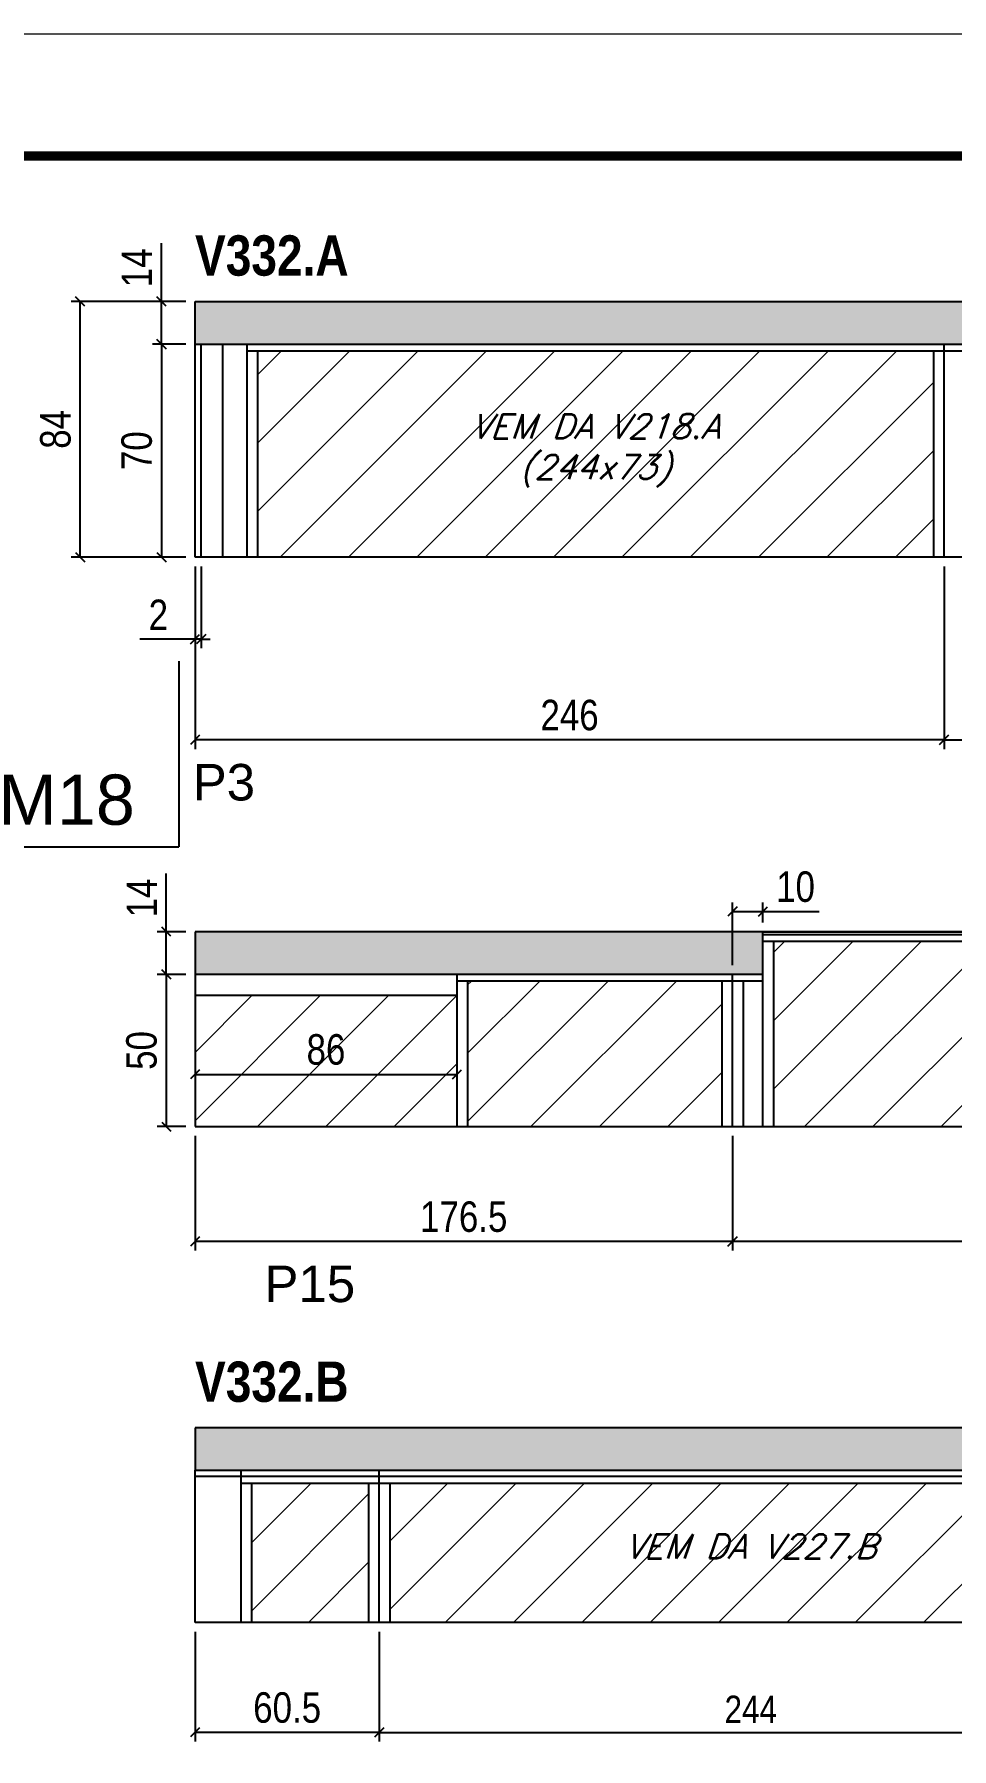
# Model space of a CAD drawing. Extents: x 13154 to 22413, y 1253 to 30260.
# Drawn here: x 18418 to 18720, y 23563 to 24126 of the extents above; entities that cross this region are included whole.
import ezdxf

# ---------------------------------------------------------------- set-up
doc = ezdxf.new("R2010")
doc.units = 0
doc.linetypes.add('DASHED', pattern=[0.75, 0.5, -0.25])
for name, color, linetype in [('5', 5, 'Continuous'), ('COTA', 241, 'Continuous'), ('NOMENCLATURA', 7, 'Continuous'), ('Painéis', 200, 'Continuous'), ('SARR_2.2x7', 40, 'Continuous'), ('SARR_3.5x7', 81, 'Continuous'), ('texto', 7, 'Continuous')]:
    doc.layers.add(name, color=color, linetype=linetype)
for name, color, linetype, lineweight in [('Folhas', 255, 'Continuous', 9), ('Hachura', 251, 'Continuous', 9), ('SARRAFO DE PRESSAO', 251, 'DASHED', 9)]:
    doc.layers.add(name, color=color, linetype=linetype, lineweight=lineweight)
doc.styles.add('COTA TECNICA', font='techl___.ttf', dxfattribs={"height": 10})
doc.styles.add('COTA TECNICA-50', font='techl___.ttf', dxfattribs={"height": 9})
doc.styles.add('Romans', font='romans.shx')
doc.styles.get("Standard").update_dxf_attribs({"font": 'arial.ttf'})
doc.styles.add('TECNICA', font='techb___.ttf', dxfattribs={"height": 10})
doc.dimstyles.new('COTA PAINEL-50', dxfattribs={"dimtxt": 9, "dimasz": 3, "dimexe": 3, "dimexo": 3, "dimgap": 3, "dimtad": 1, "dimdec": 1, "dimzin": 12, "dimdsep": 46, "dimtxsty": 'COTA TECNICA-50', "dimblk1": 'OBLIQUE', "dimblk2": 'OBLIQUE', "dimsah": 1, "dimcen": 0.9, "dimclrd": 4, "dimclre": 4, "dimclrt": 240, "dimadec": 1, "dimazin": 3, "dimtfac": 1, "dimtdec": 1, "dimtmove": 0, "dimatfit": 3, "dimfxl": 1, "dimtolj": 1, "dimtzin": 12, "dimarcsym": 0})
doc.dimstyles.new('PAINEL', dxfattribs={"dimtxt": 10, "dimasz": 3, "dimexe": 3, "dimexo": 3, "dimgap": 3, "dimtad": 1, "dimdec": 1, "dimzin": 12, "dimdsep": 46, "dimtxsty": 'COTA TECNICA', "dimblk1": 'OBLIQUE', "dimblk2": 'OBLIQUE', "dimsah": 1, "dimcen": 0.9, "dimclrd": 4, "dimclre": 4, "dimclrt": 240, "dimadec": 1, "dimazin": 3, "dimtfac": 1, "dimtdec": 1, "dimtmove": 0, "dimatfit": 3, "dimfxl": 1, "dimtolj": 1, "dimtzin": 12, "dimarcsym": 0})

# ---------------------------------------------------------------- blocks, each defined once
blk = doc.blocks.new('9999999999')
at = {"layer": 'Folhas'}
blk.add_lwpolyline([(98138.98, 34190.21), (99623.98, 34190.21), (99623.98, 35240.21), (98138.98, 35240.21)], close=True, dxfattribs=at)
at = {"layer": 'Folhas', "color": 30, "const_width": 3}
blk.add_lwpolyline([(98213.98, 34230.21), (99583.98, 34230.21), (99583.98, 35200.21), (98213.98, 35200.21)], close=True, dxfattribs=at)
blk = doc.blocks.new('_Oblique')
at = {"color": 0, "linetype": 'ByBlock', "lineweight": -2}
blk.add_line((-0.5, -0.5), (0.5, 0.5), dxfattribs=at)
blk = doc.blocks.new('*D979')
at = {"layer": 'COTA', "color": 4, "linetype": 'ByBlock', "lineweight": -2, "transparency": 16777216}
for p, q in [((18471.09, 23951.53), (18471.09, 23891.53)), ((18717.09, 23951.53), (18717.09, 23891.53)), ((18717.09, 23894.53), (18471.09, 23894.53))]:
    blk.add_line(p, q, dxfattribs=at)
at = {"layer": 'Defpoints', "color": 0, "linetype": 'ByBlock', "transparency": 16777216}
for p in [(18471.09, 23954.53), (18717.09, 23954.53), (18471.09, 23894.53)]:
    blk.add_point(p, dxfattribs=at)
at = {"layer": 'COTA', "color": 4, "linetype": 'ByBlock', "lineweight": -2, "transparency": 16777216, "xscale": 3, "yscale": 3, "zscale": 3, "rotation": 180}
blk.add_blockref('_Oblique', (18471.09, 23894.53), dxfattribs=at)
at = {"layer": 'COTA', "color": 4, "linetype": 'ByBlock', "lineweight": -2, "transparency": 16777216, "xscale": 3, "yscale": 3, "zscale": 3}
blk.add_blockref('_Oblique', (18717.09, 23894.53), dxfattribs=at)
at = {"layer": 'COTA', "color": 240, "linetype": 'ByBlock', "transparency": 16777216, "insert": (18594.09, 23902.63), "char_height": 10, "attachment_point": 5, "style": 'COTA TECNICA'}
blk.add_mtext('\\A1;246', dxfattribs=at)
blk = doc.blocks.new('*D980')
at = {"layer": 'COTA', "color": 4, "linetype": 'ByBlock', "lineweight": -2, "transparency": 16777216}
for p, q in [((18717.09, 23951.53), (18717.09, 23891.53)), ((18839.09, 23951.53), (18839.09, 23891.53)), ((18717.09, 23894.53), (18839.09, 23894.53))]:
    blk.add_line(p, q, dxfattribs=at)
at = {"layer": 'Defpoints', "color": 0, "linetype": 'ByBlock', "transparency": 16777216}
for p in [(18717.09, 23954.53), (18839.09, 23954.53), (18839.09, 23894.53)]:
    blk.add_point(p, dxfattribs=at)
at = {"layer": 'COTA', "color": 4, "linetype": 'ByBlock', "lineweight": -2, "transparency": 16777216, "xscale": 3, "yscale": 3, "zscale": 3, "rotation": 180}
blk.add_blockref('_Oblique', (18717.09, 23894.53), dxfattribs=at)
at = {"layer": 'COTA', "color": 4, "linetype": 'ByBlock', "lineweight": -2, "transparency": 16777216, "xscale": 3, "yscale": 3, "zscale": 3}
blk.add_blockref('_Oblique', (18839.09, 23894.53), dxfattribs=at)
at = {"layer": 'COTA', "color": 240, "linetype": 'ByBlock', "transparency": 16777216, "insert": (18778.09, 23902.59), "char_height": 10, "attachment_point": 5, "style": 'COTA TECNICA'}
blk.add_mtext('\\A1;122', dxfattribs=at)
blk = doc.blocks.new('*D983')
at = {"layer": 'COTA', "color": 4, "linetype": 'ByBlock', "lineweight": -2, "transparency": 16777216}
for p, q in [((18471.09, 23951.53), (18471.09, 23924.61)), ((18473.09, 23951.53), (18473.09, 23924.61)), ((18471.09, 23927.61), (18452.98, 23927.61)), ((18473.09, 23927.61), (18471.09, 23927.61)), ((18473.09, 23927.61), (18476.09, 23927.61))]:
    blk.add_line(p, q, dxfattribs=at)
at = {"layer": 'Defpoints', "color": 0, "linetype": 'ByBlock', "transparency": 16777216}
for p in [(18471.09, 23954.53), (18473.09, 23954.53), (18471.09, 23927.61)]:
    blk.add_point(p, dxfattribs=at)
at = {"layer": 'COTA', "color": 4, "linetype": 'ByBlock', "lineweight": -2, "transparency": 16777216, "xscale": 3, "yscale": 3, "zscale": 3}
blk.add_blockref('_Oblique', (18471.09, 23927.61), dxfattribs=at)
at = {"layer": 'COTA', "color": 4, "linetype": 'ByBlock', "lineweight": -2, "transparency": 16777216, "xscale": 3, "yscale": 3, "zscale": 3, "rotation": 180}
blk.add_blockref('_Oblique', (18473.09, 23927.61), dxfattribs=at)
at = {"layer": 'COTA', "color": 240, "linetype": 'ByBlock', "transparency": 16777216, "insert": (18459.04, 23935.61), "char_height": 10, "attachment_point": 5, "style": 'COTA TECNICA'}
blk.add_mtext('\\A1;2', dxfattribs=at)
blk = doc.blocks.new('*D984')
at = {"layer": 'COTA', "color": 4, "linetype": 'ByBlock', "lineweight": -2, "transparency": 16777216}
for p, q in [((18468.09, 24024.53), (18457.07, 24024.53)), ((18460.07, 24024.53), (18460.07, 23954.53)), ((18468.09, 23954.53), (18457.07, 23954.53))]:
    blk.add_line(p, q, dxfattribs=at)
at = {"layer": 'Defpoints', "color": 0, "linetype": 'ByBlock', "transparency": 16777216}
for p in [(18471.09, 24024.53), (18460.07, 23954.53), (18471.09, 23954.53)]:
    blk.add_point(p, dxfattribs=at)
at = {"layer": 'COTA', "color": 4, "linetype": 'ByBlock', "lineweight": -2, "transparency": 16777216, "xscale": 3, "yscale": 3, "zscale": 3}
for p, rotation in [((18460.07, 24024.53), 90), ((18460.07, 23954.53), 270)]:
    blk.add_blockref('_Oblique', p, dxfattribs=dict(at, rotation=rotation))
at = {"layer": 'COTA', "color": 240, "linetype": 'ByBlock', "transparency": 16777216, "insert": (18451.96, 23989.53), "char_height": 10, "attachment_point": 5, "rotation": 90, "style": 'COTA TECNICA'}
blk.add_mtext('\\A1;70', dxfattribs=at)
blk = doc.blocks.new('*D985')
at = {"layer": 'COTA', "color": 4, "linetype": 'ByBlock', "lineweight": -2, "transparency": 16777216}
for p, q in [((18460.07, 24038.53), (18460.07, 24057.65)), ((18468.09, 24038.53), (18457.07, 24038.53)), ((18460.07, 24024.53), (18460.07, 24038.53)), ((18468.09, 24024.53), (18457.07, 24024.53))]:
    blk.add_line(p, q, dxfattribs=at)
at = {"layer": 'Defpoints', "color": 0, "linetype": 'ByBlock', "transparency": 16777216}
for p in [(18460.07, 24038.53), (18471.09, 24038.53), (18471.09, 24024.53)]:
    blk.add_point(p, dxfattribs=at)
at = {"layer": 'COTA', "color": 4, "linetype": 'ByBlock', "lineweight": -2, "transparency": 16777216, "xscale": 3, "yscale": 3, "zscale": 3}
for p, rotation in [((18460.07, 24038.53), 90), ((18460.07, 24024.53), 270)]:
    blk.add_blockref('_Oblique', p, dxfattribs=dict(at, rotation=rotation))
at = {"layer": 'COTA', "color": 240, "linetype": 'ByBlock', "transparency": 16777216, "insert": (18451.99, 24049.59), "char_height": 10, "attachment_point": 5, "rotation": 90, "style": 'COTA TECNICA'}
blk.add_mtext('\\A1;14', dxfattribs=at)
blk = doc.blocks.new('*D949')
at = {"layer": 'COTA', "color": 4, "linetype": 'ByBlock', "lineweight": -2, "transparency": 16777216}
for p, q in [((18468.09, 24038.53), (18430.37, 24038.53)), ((18433.37, 23954.53), (18433.37, 24038.53)), ((18468.09, 23954.53), (18430.37, 23954.53))]:
    blk.add_line(p, q, dxfattribs=at)
at = {"layer": 'Defpoints', "color": 0, "linetype": 'ByBlock', "transparency": 16777216}
for p in [(18433.37, 24038.53), (18471.09, 24038.53), (18471.09, 23954.53)]:
    blk.add_point(p, dxfattribs=at)
at = {"layer": 'COTA', "color": 4, "linetype": 'ByBlock', "lineweight": -2, "transparency": 16777216, "xscale": 3, "yscale": 3, "zscale": 3}
for p, rotation in [((18433.37, 24038.53), 90), ((18433.37, 23954.53), 270)]:
    blk.add_blockref('_Oblique', p, dxfattribs=dict(at, rotation=rotation))
at = {"layer": 'COTA', "color": 240, "linetype": 'ByBlock', "transparency": 16777216, "insert": (18425.28, 23996.53), "char_height": 10, "attachment_point": 5, "rotation": 90, "style": 'COTA TECNICA'}
blk.add_mtext('\\A1;84', dxfattribs=at)
blk = doc.blocks.new('*D951')
at = {"layer": 'COTA', "color": 4, "linetype": 'ByBlock', "lineweight": -2, "transparency": 16777216}
for p, q in [((18647.59, 23764.52), (18647.59, 23726.76)), ((18891.59, 23764.52), (18891.59, 23726.76)), ((18891.59, 23729.76), (18647.59, 23729.76))]:
    blk.add_line(p, q, dxfattribs=at)
at = {"layer": 'Defpoints', "color": 0, "linetype": 'ByBlock', "transparency": 16777216}
for p in [(18647.59, 23767.52), (18891.59, 23767.52), (18647.59, 23729.76)]:
    blk.add_point(p, dxfattribs=at)
at = {"layer": 'COTA', "color": 4, "linetype": 'ByBlock', "lineweight": -2, "transparency": 16777216, "xscale": 3, "yscale": 3, "zscale": 3, "rotation": 180}
blk.add_blockref('_Oblique', (18647.59, 23729.76), dxfattribs=at)
at = {"layer": 'COTA', "color": 4, "linetype": 'ByBlock', "lineweight": -2, "transparency": 16777216, "xscale": 3, "yscale": 3, "zscale": 3}
blk.add_blockref('_Oblique', (18891.59, 23729.76), dxfattribs=at)
at = {"layer": 'COTA', "color": 240, "linetype": 'ByBlock', "transparency": 16777216, "insert": (18769.59, 23737.83), "char_height": 10, "attachment_point": 5, "style": 'COTA TECNICA'}
blk.add_mtext('\\A1;244', dxfattribs=at)
blk = doc.blocks.new('*D952')
at = {"layer": 'COTA', "color": 4, "linetype": 'ByBlock', "lineweight": -2, "transparency": 16777216}
for p, q in [((18471.09, 23764.52), (18471.09, 23726.76)), ((18647.59, 23764.52), (18647.59, 23726.76)), ((18647.59, 23729.76), (18471.09, 23729.76))]:
    blk.add_line(p, q, dxfattribs=at)
at = {"layer": 'Defpoints', "color": 0, "linetype": 'ByBlock', "transparency": 16777216}
for p in [(18471.09, 23767.52), (18647.59, 23767.52), (18471.09, 23729.76)]:
    blk.add_point(p, dxfattribs=at)
at = {"layer": 'COTA', "color": 4, "linetype": 'ByBlock', "lineweight": -2, "transparency": 16777216, "xscale": 3, "yscale": 3, "zscale": 3, "rotation": 180}
blk.add_blockref('_Oblique', (18471.09, 23729.76), dxfattribs=at)
at = {"layer": 'COTA', "color": 4, "linetype": 'ByBlock', "lineweight": -2, "transparency": 16777216, "xscale": 3, "yscale": 3, "zscale": 3}
blk.add_blockref('_Oblique', (18647.59, 23729.76), dxfattribs=at)
at = {"layer": 'COTA', "color": 240, "linetype": 'ByBlock', "transparency": 16777216, "insert": (18559.34, 23737.87), "char_height": 10, "attachment_point": 5, "style": 'COTA TECNICA'}
blk.add_mtext('\\A1;176.5', dxfattribs=at)
blk = doc.blocks.new('*D953')
at = {"layer": 'COTA', "color": 4, "linetype": 'ByBlock', "lineweight": -2, "transparency": 16777216}
for p, q in [((18647.59, 23820.52), (18647.59, 23841.16)), ((18647.59, 23838.16), (18657.59, 23838.16)), ((18657.59, 23834.52), (18657.59, 23841.16)), ((18657.59, 23838.16), (18676.02, 23838.16))]:
    blk.add_line(p, q, dxfattribs=at)
at = {"layer": 'Defpoints', "color": 0, "linetype": 'ByBlock', "transparency": 16777216}
for p in [(18657.59, 23838.16), (18657.59, 23831.52), (18647.59, 23817.52)]:
    blk.add_point(p, dxfattribs=at)
at = {"layer": 'COTA', "color": 4, "linetype": 'ByBlock', "lineweight": -2, "transparency": 16777216, "xscale": 3, "yscale": 3, "zscale": 3, "rotation": 180}
blk.add_blockref('_Oblique', (18647.59, 23838.16), dxfattribs=at)
at = {"layer": 'COTA', "color": 4, "linetype": 'ByBlock', "lineweight": -2, "transparency": 16777216, "xscale": 3, "yscale": 3, "zscale": 3}
blk.add_blockref('_Oblique', (18657.59, 23838.16), dxfattribs=at)
at = {"layer": 'COTA', "color": 240, "linetype": 'ByBlock', "transparency": 16777216, "insert": (18668.31, 23846.26), "char_height": 10, "attachment_point": 5, "style": 'COTA TECNICA'}
blk.add_mtext('\\A1;10', dxfattribs=at)
blk = doc.blocks.new('*D954')
at = {"layer": 'COTA', "color": 4, "linetype": 'ByBlock', "lineweight": -2, "transparency": 16777216}
for p, q in [((18471.09, 23789.52), (18471.09, 23781.67)), ((18557.09, 23789.52), (18557.09, 23781.67)), ((18471.09, 23784.67), (18557.09, 23784.67))]:
    blk.add_line(p, q, dxfattribs=at)
at = {"layer": 'Defpoints', "color": 0, "linetype": 'ByBlock', "transparency": 16777216}
for p in [(18471.09, 23792.52), (18557.09, 23792.52), (18557.09, 23784.67)]:
    blk.add_point(p, dxfattribs=at)
at = {"layer": 'COTA', "color": 4, "linetype": 'ByBlock', "lineweight": -2, "transparency": 16777216, "xscale": 3, "yscale": 3, "zscale": 3, "rotation": 180}
blk.add_blockref('_Oblique', (18471.09, 23784.67), dxfattribs=at)
at = {"layer": 'COTA', "color": 4, "linetype": 'ByBlock', "lineweight": -2, "transparency": 16777216, "xscale": 3, "yscale": 3, "zscale": 3}
blk.add_blockref('_Oblique', (18557.09, 23784.67), dxfattribs=at)
at = {"layer": 'COTA', "color": 240, "linetype": 'ByBlock', "transparency": 16777216, "insert": (18514.09, 23792.79), "char_height": 10, "attachment_point": 5, "style": 'COTA TECNICA'}
blk.add_mtext('\\A1;86', dxfattribs=at)
blk = doc.blocks.new('*D955')
at = {"layer": 'COTA', "color": 4, "linetype": 'ByBlock', "lineweight": -2, "transparency": 16777216}
for p, q in [((18468.09, 23817.52), (18458.66, 23817.52)), ((18461.66, 23817.52), (18461.66, 23767.52)), ((18468.09, 23767.52), (18458.66, 23767.52))]:
    blk.add_line(p, q, dxfattribs=at)
at = {"layer": 'Defpoints', "color": 0, "linetype": 'ByBlock', "transparency": 16777216}
for p in [(18471.09, 23817.52), (18461.66, 23767.52), (18471.09, 23767.52)]:
    blk.add_point(p, dxfattribs=at)
at = {"layer": 'COTA', "color": 4, "linetype": 'ByBlock', "lineweight": -2, "transparency": 16777216, "xscale": 3, "yscale": 3, "zscale": 3}
for p, rotation in [((18461.66, 23817.52), 90), ((18461.66, 23767.52), 270)]:
    blk.add_blockref('_Oblique', p, dxfattribs=dict(at, rotation=rotation))
at = {"layer": 'COTA', "color": 240, "linetype": 'ByBlock', "transparency": 16777216, "insert": (18453.55, 23792.52), "char_height": 10, "attachment_point": 5, "rotation": 90, "style": 'COTA TECNICA'}
blk.add_mtext('\\A1;50', dxfattribs=at)
blk = doc.blocks.new('*D956')
at = {"layer": 'COTA', "color": 4, "linetype": 'ByBlock', "lineweight": -2, "transparency": 16777216}
for p, q in [((18461.66, 23831.52), (18461.66, 23850.64)), ((18468.09, 23831.52), (18458.66, 23831.52)), ((18461.66, 23817.52), (18461.66, 23831.52)), ((18468.09, 23817.52), (18458.66, 23817.52))]:
    blk.add_line(p, q, dxfattribs=at)
at = {"layer": 'Defpoints', "color": 0, "linetype": 'ByBlock', "transparency": 16777216}
for p in [(18461.66, 23831.52), (18471.09, 23831.52), (18471.09, 23817.52)]:
    blk.add_point(p, dxfattribs=at)
at = {"layer": 'COTA', "color": 4, "linetype": 'ByBlock', "lineweight": -2, "transparency": 16777216, "xscale": 3, "yscale": 3, "zscale": 3}
for p, rotation in [((18461.66, 23831.52), 90), ((18461.66, 23817.52), 270)]:
    blk.add_blockref('_Oblique', p, dxfattribs=dict(at, rotation=rotation))
at = {"layer": 'COTA', "color": 240, "linetype": 'ByBlock', "transparency": 16777216, "insert": (18453.59, 23842.58), "char_height": 10, "attachment_point": 5, "rotation": 90, "style": 'COTA TECNICA'}
blk.add_mtext('\\A1;14', dxfattribs=at)
blk = doc.blocks.new('*D130')
at = {"layer": 'COTA', "color": 4, "linetype": 'ByBlock', "lineweight": -2, "transparency": 16777216}
for p, q in [((18531.59, 23601.61), (18531.59, 23565.53)), ((18775.59, 23601.61), (18775.59, 23565.53)), ((18531.59, 23568.53), (18775.59, 23568.53))]:
    blk.add_line(p, q, dxfattribs=at)
at = {"layer": 'Defpoints', "color": 0, "linetype": 'ByBlock', "transparency": 16777216}
for p in [(18531.59, 23604.61), (18775.59, 23604.61), (18775.59, 23568.53)]:
    blk.add_point(p, dxfattribs=at)
at = {"layer": 'COTA', "color": 4, "linetype": 'ByBlock', "lineweight": -2, "transparency": 16777216, "xscale": 3, "yscale": 3, "zscale": 3, "rotation": 180}
blk.add_blockref('_Oblique', (18531.59, 23568.53), dxfattribs=at)
at = {"layer": 'COTA', "color": 4, "linetype": 'ByBlock', "lineweight": -2, "transparency": 16777216, "xscale": 3, "yscale": 3, "zscale": 3}
blk.add_blockref('_Oblique', (18775.59, 23568.53), dxfattribs=at)
at = {"layer": 'COTA', "color": 240, "linetype": 'ByBlock', "transparency": 16777216, "insert": (18653.59, 23576.09), "char_height": 9, "attachment_point": 5, "style": 'COTA TECNICA-50'}
blk.add_mtext('\\A1;244', dxfattribs=at)
blk = doc.blocks.new('*D921')
at = {"layer": 'COTA', "color": 4, "linetype": 'ByBlock', "lineweight": -2, "transparency": 16777216}
for p, q in [((18471.09, 23601.61), (18471.09, 23565.53)), ((18531.59, 23601.61), (18531.59, 23565.53)), ((18531.59, 23568.53), (18471.09, 23568.53))]:
    blk.add_line(p, q, dxfattribs=at)
at = {"layer": 'Defpoints', "color": 0, "linetype": 'ByBlock', "transparency": 16777216}
for p in [(18471.09, 23604.61), (18531.59, 23604.61), (18471.09, 23568.53)]:
    blk.add_point(p, dxfattribs=at)
at = {"layer": 'COTA', "color": 4, "linetype": 'ByBlock', "lineweight": -2, "transparency": 16777216, "xscale": 3, "yscale": 3, "zscale": 3, "rotation": 180}
blk.add_blockref('_Oblique', (18471.09, 23568.53), dxfattribs=at)
at = {"layer": 'COTA', "color": 4, "linetype": 'ByBlock', "lineweight": -2, "transparency": 16777216, "xscale": 3, "yscale": 3, "zscale": 3}
blk.add_blockref('_Oblique', (18531.59, 23568.53), dxfattribs=at)
at = {"layer": 'COTA', "color": 240, "linetype": 'ByBlock', "transparency": 16777216, "insert": (18501.34, 23576.63), "char_height": 10, "attachment_point": 5, "style": 'COTA TECNICA'}
blk.add_mtext('\\A1;60.5', dxfattribs=at)

msp = doc.modelspace()

# ---------------------------------------------------------------- hatches: boundary and pattern name
at = {"layer": 'COTA', "linetype": 'ByBlock'}
h = msp.add_hatch(dxfattribs=at)
h.set_pattern_fill('AR-CONC', color=256, scale=0.03)
h.set_pattern_definition([(50, (-114218.9924, -5358.641), (5.46554007, -0.47817257), [0.5715, -6.2865]), (355, (-114218.9924, -5358.641), (-1.05730264, 5.73170536), [0.4572, -5.02921753]), (100.4514447, (-114218.537, -5358.6807), (4.40823741, 5.25353256), [0.48570026, -5.34270734]), (46.1842, (-114218.9924, -5357.117), (8.13237123, -1.26126984), [0.85725, -9.42975]), (96.6355576, (-114218.315, -5357.222), (7.122124, 7.42278374), [0.7285507, -8.01406824]), (351.184151, (-114218.992, -5357.117), (7.122124, 7.42278374), [0.685799, -7.54379196]), (21, (-114218.2304, -5357.498), (4.54843174, -3.06795595), [0.5715, -6.2865]), (326, (-114218.2304, -5357.498), (1.85406085, 5.52563898), [0.4572, -5.0292]), (71.451445, (-114217.8514, -5357.7535), (6.40249258, 2.45768307), [0.48570026, -5.34269813]), (37.5, (-114218.9924, -5358.6409), (0.092658098, 2.536651166), [0, -4.96824, 0, -5.1054, 0, -5.04825]), (7.5, (-114218.9924, -5358.6409), (2.004589875, 3.005417245), [0, -2.91084, 0, -4.85394, 0, -1.92405]), (327.5, (-114220.6917, -5358.6409), (4.067717855, -0.17186232), [0, -1.905, 0, -5.9436, 0, -7.8867]), (317.5, (-114221.4537, -5358.641), (4.44387544, 0.76279473), [0, -2.4765, 0, -3.94716, 0, -5.6007])])
h.paths.add_polyline_path([(19039.09, 24024.53), (19177.59, 24024.53), (19177.59, 24038.53), (18471.09, 24038.53), (18471.09, 24024.53), (19009.09, 24024.53), (19009.09, 23954.53), (19039.09, 23954.53), (19039.09, 23974.53)])
h = msp.add_hatch(dxfattribs=at)
h.set_pattern_fill('AR-CONC', color=256, scale=0.03)
h.set_pattern_definition([(50, (-112850.6612, -5015.7776), (5.46554007, -0.47817257), [0.5715, -6.2865]), (355, (-112850.661, -5015.7776), (-1.05730264, 5.73170536), [0.4572, -5.02921753]), (100.4514447, (-112850.206, -5015.8175), (4.40823741, 5.25353256), [0.48570026, -5.34270734]), (46.1842, (-112850.661, -5014.2536), (8.13237123, -1.26126984), [0.85725, -9.42975]), (96.6355576, (-112849.9835, -5014.359), (7.122124, 7.42278374), [0.7285507, -8.01406824]), (351.184151, (-112850.661, -5014.254), (7.122124, 7.42278374), [0.685799, -7.54379196]), (21, (-112849.8992, -5014.6346), (4.54843174, -3.06795595), [0.5715, -6.2865]), (326, (-112849.899, -5014.6346), (1.85406085, 5.52563898), [0.4572, -5.0292]), (71.451445, (-112849.52, -5014.8903), (6.40249258, 2.45768307), [0.48570026, -5.34269813]), (37.5, (-112850.6612, -5015.7776), (0.092658098, 2.536651166), [0, -4.96824, 0, -5.1054, 0, -5.04825]), (7.5, (-112850.6612, -5015.7776), (2.004589875, 3.005417245), [0, -2.91084, 0, -4.85394, 0, -1.92405]), (327.5, (-112852.3605, -5015.7776), (4.067717855, -0.17186232), [0, -1.905, 0, -5.9436, 0, -7.8867]), (317.5, (-112853.1225, -5015.7776), (4.44387544, 0.76279473), [0, -2.4765, 0, -3.94716, 0, -5.6007])])
h.paths.add_polyline_path([(18471.09, 23831.52), (18471.09, 23817.52), (18657.59, 23817.52), (18657.59, 23831.52)])
h = msp.add_hatch(dxfattribs=at)
h.set_pattern_fill('AR-CONC', color=256, scale=0.03)
h.set_pattern_definition([(50, (-112700.9354, -5428.691), (5.46554007, -0.47817257), [0.5715, -6.2865]), (355, (-112700.9354, -5428.691), (-1.05730264, 5.73170536), [0.4572, -5.02921753]), (100.4514447, (-112700.48, -5428.731), (4.40823741, 5.25353256), [0.48570026, -5.34270734]), (46.1842, (-112700.9354, -5427.167), (8.13237123, -1.26126984), [0.85725, -9.42975]), (96.6355576, (-112700.258, -5427.272), (7.122124, 7.42278374), [0.7285507, -8.01406824]), (351.184151, (-112700.935, -5427.167), (7.122124, 7.42278374), [0.685799, -7.54379196]), (21, (-112700.1734, -5427.548), (4.54843174, -3.06795595), [0.5715, -6.2865]), (326, (-112700.1734, -5427.548), (1.85406085, 5.52563898), [0.4572, -5.0292]), (71.451445, (-112699.7943, -5427.8037), (6.40249258, 2.45768307), [0.48570026, -5.34269813]), (37.5, (-112700.9354, -5428.691), (0.092658098, 2.536651166), [0, -4.96824, 0, -5.1054, 0, -5.04825]), (7.5, (-112700.9354, -5428.691), (2.004589875, 3.005417245), [0, -2.91084, 0, -4.85394, 0, -1.92405]), (327.5, (-112702.6346, -5428.691), (4.067717855, -0.17186232), [0, -1.905, 0, -5.9436, 0, -7.8867]), (317.5, (-112703.3966, -5428.691), (4.44387544, 0.76279473), [0, -2.4765, 0, -3.94716, 0, -5.6007])])
h.paths.add_polyline_path([(18471.09, 23668.61), (18471.09, 23654.61), (19019.59, 23654.61), (19019.59, 23668.61)])
at = {"layer": 'Hachura', "linetype": 'ByBlock'}
h = msp.add_hatch(dxfattribs=at)
h.set_pattern_fill('ANSI31', color=256, scale=5)
h.paths.add_polyline_path([(19159.09, 23974.53), (19159.09, 24022.33), (19059.59, 24022.33), (19059.59, 23974.53)])
h.paths.add_polyline_path([(18644.09, 23767.52), (18644.09, 23815.32), (18560.59, 23815.32), (18560.59, 23767.52)])
h.paths.add_polyline_path([(18557.09, 23767.52), (18557.09, 23810.52), (18471.09, 23810.52), (18471.09, 23767.52)])
h.paths.add_polyline_path([(18589.09, 23455.8), (18589.09, 23503.6), (18489.59, 23503.6), (18489.59, 23455.8)])
h = msp.add_hatch(dxfattribs=at)
h.set_pattern_fill('ANSI31', color=256, scale=5)
h.paths.add_polyline_path([(18713.59, 23954.53), (18713.59, 24022.33), (18491.59, 24022.33), (18491.59, 23954.53)])
h = msp.add_hatch(dxfattribs=at)
h.set_pattern_fill('ANSI31', color=256, scale=5)
h.paths.add_polyline_path([(18661.09, 23828.32), (18661.09, 23767.52), (18888.09, 23767.52), (18888.09, 23828.32)])
h.paths.add_polyline_path([(19068.09, 23767.52), (19068.09, 23828.32), (18895.09, 23828.32), (18895.09, 23767.52)])
h = msp.add_hatch(dxfattribs=at)
h.set_pattern_fill('ANSI31', color=256, scale=5)
h.paths.add_polyline_path([(18528.09, 23650.41), (18489.59, 23650.41), (18489.59, 23604.61), (18528.09, 23604.61)])
h.paths.add_polyline_path([(18772.09, 23604.61), (18772.09, 23650.41), (18535.09, 23650.41), (18535.09, 23604.61)])
h.paths.add_polyline_path([(19001.09, 23604.61), (19001.09, 23650.41), (18779.09, 23650.41), (18779.09, 23604.61)])

# ---------------------------------------------------------------- linework, layer by layer
at = {"layer": 'COTA', "linetype": 'ByBlock'}
for p, q in [((18471.09, 24024.53), (18471.09, 24038.53)), ((18471.09, 24038.53), (19177.59, 24038.53)), ((18657.59, 23831.52), (18471.09, 23831.52)), ((18471.09, 23831.52), (18471.09, 23817.52)), ((18657.59, 23767.52), (18657.59, 23817.52)), ((19019.59, 23668.61), (18471.09, 23668.61)), ((18471.09, 23668.61), (18471.09, 23654.61)), ((18486.09, 23654.61), (18486.09, 23604.61))]:
    msp.add_line(p, q, dxfattribs=at)
at = {"layer": 'NOMENCLATURA', "linetype": 'Continuous'}
for p in [(18465.74, 23920.38), (18400.46, 23859.45)]:
    msp.add_line(p, (18465.74, 23859.45), dxfattribs=at)
at = {"layer": 'Painéis', "linetype": 'Continuous'}
for p, q in [((18471.09, 23954.53), (18471.09, 24024.53)), ((18471.09, 24024.53), (19009.09, 24024.53)), ((18473.09, 23954.53), (18473.09, 24024.53)), ((18717.09, 23954.53), (18717.09, 24024.53)), ((19009.09, 23954.53), (18471.09, 23954.53)), ((19086.59, 23831.52), (18657.59, 23831.52)), ((18657.59, 23817.52), (18657.59, 23831.52)), ((18471.09, 23817.52), (18471.09, 23767.52)), ((18657.59, 23817.52), (18471.09, 23817.52)), ((18647.59, 23767.52), (18647.59, 23817.52)), ((18471.09, 23767.52), (19086.59, 23767.52)), ((18471.09, 23604.61), (18471.09, 23654.61)), ((18471.09, 23654.61), (19019.59, 23654.61)), ((18531.59, 23604.61), (18531.59, 23654.61)), ((19019.59, 23604.61), (18471.09, 23604.61))]:
    msp.add_line(p, q, dxfattribs=at)
for points in [[(19086.59, 23830.52), (18657.59, 23830.52), (18657.59, 23831.52), (19086.59, 23831.52)], [(18471.09, 23654.61), (19019.59, 23654.61), (19019.59, 23652.61), (18471.09, 23652.61)]]:
    msp.add_lwpolyline(points, close=True, dxfattribs=at)
at = {"layer": 'SARR_2.2x7', "linetype": 'Continuous'}
for p, q in [((18480.09, 24024.53), (18480.09, 23954.53)), ((18488.09, 24022.33), (18717.09, 24022.33)), ((18717.09, 24022.33), (18839.09, 24022.33)), ((18891.59, 23828.32), (18657.59, 23828.32)), ((18647.59, 23815.32), (18557.09, 23815.32)), ((18657.59, 23815.32), (18647.59, 23815.32)), ((18557.09, 23810.52), (18471.09, 23810.52)), ((18486.09, 23650.41), (18531.59, 23650.41)), ((18531.59, 23650.41), (18775.59, 23650.41))]:
    msp.add_line(p, q, dxfattribs=at)
at = {"layer": 'SARR_3.5x7'}
for p, q in [((18488.09, 24024.53), (18488.09, 23954.53)), ((18491.59, 24022.33), (18491.59, 23954.53)), ((18713.59, 24022.33), (18713.59, 23954.53)), ((18661.09, 23828.32), (18661.09, 23767.52)), ((18557.09, 23817.52), (18557.09, 23767.52)), ((18560.59, 23815.32), (18560.59, 23767.52)), ((18644.09, 23815.32), (18644.09, 23767.52)), ((18651.09, 23815.32), (18651.09, 23767.52)), ((18489.59, 23650.41), (18489.59, 23604.61)), ((18528.09, 23650.41), (18528.09, 23604.61)), ((18535.09, 23650.41), (18535.09, 23604.61))]:
    msp.add_line(p, q, dxfattribs=at)

# ---------------------------------------------------------------- block references
at = {"layer": 'SARRAFO DE PRESSAO', "color": 6, "linetype": 'ByBlock'}
msp.add_blockref('9999999999', (-80216.1, -11113.91), dxfattribs=at)

# ---------------------------------------------------------------- texts
at = {"layer": '5', "linetype": 'Continuous'}
for s, rotation, p in [('P3', 360, (18470.31, 23874.63)), ('P15', 0, (18493.86, 23709.86))]:
    msp.add_text(s, height=12, rotation=rotation, dxfattribs=at).set_placement(p)
at = {"layer": 'NOMENCLATURA', "style": 'TECNICA'}
for s, p in [('V332.A', (18471.09, 24047.05)), ('V332.B', (18471.09, 23677.13))]:
    msp.add_text(s, height=13.2, dxfattribs=at).set_placement(p)
at = {"layer": 'NOMENCLATURA', "linetype": 'Continuous'}
msp.add_text('M18', height=16.5, dxfattribs=at).set_placement((18406.5, 23866.65))
at = {"layer": 'texto', "color": 2, "char_height": 8, "attachment_point": 5, "style": 'Romans'}
for s, insert in [('{\\Q19;\\C256;VEM DA V218.A\\P(244x73)}', (18602.59, 23989.53)), ('{\\Q19;\\C256;VEM DA V227.B}', (18653.59, 23629.61))]:
    msp.add_mtext(s, dxfattribs=dict(at, insert=insert))

# ---------------------------------------------------------------- dimensions: what is measured, and where the dimension line sits
at = {"layer": 'COTA', "linetype": 'ByBlock'}
for base, p1, p2, angle, picture, middle in [((18460.07, 24038.53), (18471.09, 24024.53), (18471.09, 24038.53), 90, '*D985', (18451.99, 24049.59)), ((18433.37, 24038.53), (18471.09, 23954.53), (18471.09, 24038.53), 90, '*D949', (18425.28, 23996.53)), ((18460.07, 23954.53), (18471.09, 24024.53), (18471.09, 23954.53), 90, '*D984', (18451.96, 23989.53)), ((18471.09, 23894.53), (18717.09, 23954.53), (18471.09, 23954.53), 180, '*D979', (18594.09, 23902.63)), ((18461.66, 23831.52), (18471.09, 23817.52), (18471.09, 23831.52), 90, '*D956', (18453.59, 23842.58)), ((18657.59, 23838.16), (18647.59, 23817.52), (18657.59, 23831.52), 180, '*D953', (18668.31, 23846.26)), ((18461.66, 23767.52), (18471.09, 23817.52), (18471.09, 23767.52), 90, '*D955', (18453.55, 23792.52)), ((18647.59, 23729.76), (18891.59, 23767.52), (18647.59, 23767.52), 180, '*D951', (18769.59, 23737.83)), ((18471.09, 23568.53), (18531.59, 23604.61), (18471.09, 23604.61), 180, '*D921', (18501.34, 23576.63))]:
    dim = msp.add_linear_dim(base=base, p1=p1, p2=p2, angle=angle, dimstyle='PAINEL', dxfattribs=at)
    dim.commit()
    dim.dimension.update_dxf_attribs({"geometry": picture, "text_midpoint": middle})
for base, p1, p2, picture, middle in [((18471.09, 23927.61), (18473.09, 23954.53), (18471.09, 23954.53), '*D983', (18459.04, 23935.61)), ((18839.09, 23894.53), (18717.09, 23954.53), (18839.09, 23954.53), '*D980', (18778.09, 23902.59)), ((18557.09, 23784.67), (18471.09, 23792.52), (18557.09, 23792.52), '*D954', (18514.09, 23792.79))]:
    dim = msp.add_linear_dim(base=base, p1=p1, p2=p2, dimstyle='PAINEL', dxfattribs=at)
    dim.commit()
    dim.dimension.update_dxf_attribs({"geometry": picture, "text_midpoint": middle})
for base, p1, p2, dimstyle, override, picture, middle in [((18471.09, 23729.76), (18647.59, 23767.52), (18471.09, 23767.52), 'PAINEL', {"dimtmove": 1}, '*D952', (18559.34, 23737.87)), ((18775.59, 23568.53), (18531.59, 23604.61), (18775.59, 23604.61), 'COTA PAINEL-50', {"dimarcsym": 1}, '*D130', (18653.59, 23576.09))]:
    dim = msp.add_linear_dim(base=base, p1=p1, p2=p2, angle=180, dimstyle=dimstyle, override=override, dxfattribs=at)
    dim.commit()
    dim.dimension.update_dxf_attribs({"geometry": picture, "text_midpoint": middle})

doc.saveas('drawing.dxf')
